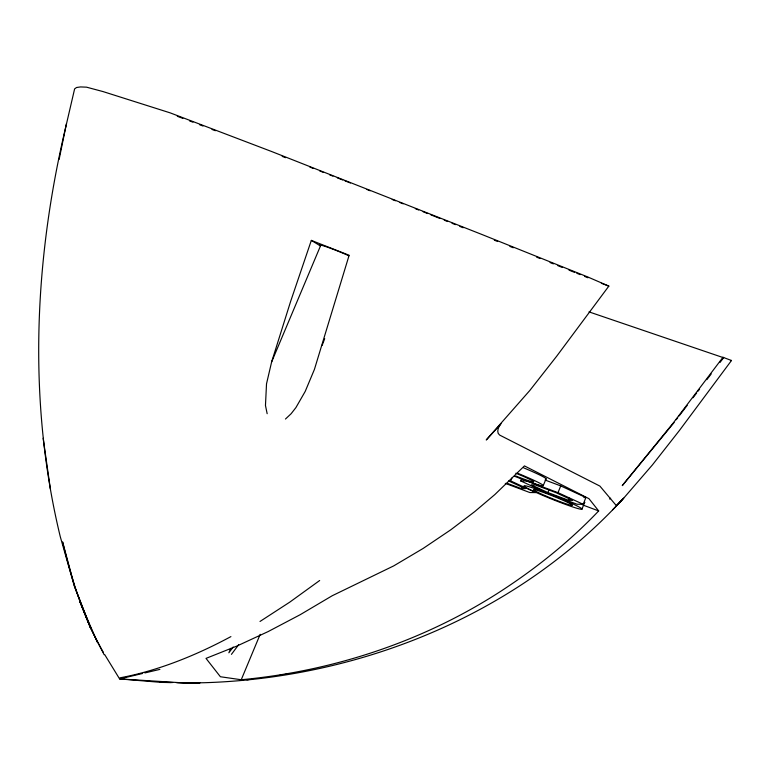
<?xml version="1.0" encoding="UTF-8"?>
<svg xmlns="http://www.w3.org/2000/svg" width="770" height="770" viewBox="0 0 770 770"><rect width="100%" height="100%" fill="white"/><g stroke="black" fill="none" stroke-linecap="round" stroke-linejoin="round"><path stroke-width="1.16" d="M501.078 423.741L486.245 439.978L529.779 390.515L556.854 355.99L608.849 286.103L587.905 277.027L482.424 234.686L271.974 151.651L170.141 112.853L103.074 91.591L86.519 87.164L80.504 86.933L76.538 87.511L74.613 88.906L66.066 125.664C34.072 259.952 27.605 401.863 60.272 536.671L74.286 585.932L90.783 628.532L104.152 654.712M59.117 159.428L66.461 123.643M285.468 419.034L291.108 413.74L295.921 407.58L305.19 391.458L314.43 369.388L349.137 255.255L311.33 240.394L290.665 301.301L271.618 361.967L266.516 383.835L265.467 405.482L267.161 413.711M322.12 345.412L324.699 338.675M511.886 478.055L510.722 480.952L535.891 492.598L529.827 492.54L505.293 483.358M545.112 480.047L560.724 485.899L585.893 497.535L583.179 504.302L577.115 504.254L545.882 492.559L520.712 480.923L521.492 478.988M507.18 483.31L521.328 488.613L522.195 486.467M547.932 492.579L531.262 484.869L535.275 484.908L555.959 492.646L572.62 500.356L568.606 500.317L547.932 492.579L549.222 489.354M583.179 504.302L558.009 492.665L560.724 485.899M568.606 500.317L569.473 498.171M582.024 508.951L584.622 502.55A31.32 1.964 21.9 0 0 584.748 502.194M241.241 679.746C331.793 671.276 420.324 642.498 497.179 593.583C534.005 570.002 568.491 542.638 598.675 510.934L588.983 498.691L524.437 465.908L494.821 494.59L474.734 511.607L450.845 529.76L423.134 548.442L393.672 565.912L332.293 595.701L300.117 614.739L268.143 631.583L236.688 646.146L206.013 658.389L220.393 676.743L241.241 679.746L260.173 634.326M271.618 361.967L320.975 244.764M230.721 648.369L228.863 652.787L233.175 647.021M543.283 485.456L546.094 478.873M500.163 424.838C498.142 427.562 496.207 432.692 499.653 435.079L599.897 486.091L616.279 505.572L623.729 498.123L652.44 464.887L679.506 430.372L731.5 360.495L722.972 357.299L673.355 422.836L622.266 485.629L674.087 422.547M231.443 654.356L238.633 644.75M676.272 419.689L677.725 417.783M679.178 415.877L687.187 405.395M693.01 397.772L696.658 393.008M698.111 391.102L699.564 389.187M706.841 379.658L711.211 373.941M719.95 362.506L723.588 357.742L722.972 357.299M104.653 654.538L119.6 678.919L186.292 683.067L204.204 682.721C360.341 678.004 517.469 614.46 623.729 498.123M612.708 509.74L622.757 499.191M609.696 499.095L610.649 498.209M319.675 580.503L289.77 602.14L260 621.467M142.623 673.471L119.6 678.919L161.633 682.413L171.219 682.547M144.924 672.922L159.891 669.38M246.9 679.843L249.259 679.506M279.982 675.126L282.349 674.79M284.708 674.453L287.075 674.116M730.576 360.543L731.5 360.495M520.712 480.923L526.776 480.971L558.009 492.665M521.328 488.613L525.342 488.642L508.681 480.942M583.872 497.516L585.893 497.535M176.012 682.605L199.979 682.932L177.418 682.595M159.602 682.326L172.663 682.528M723.588 357.742L589.002 311.879M601.389 283.312L608.849 286.103M582.948 505.043L598.675 510.934M177.302 116.289L182.865 118.378M189.564 120.909L192.923 122.189M199.651 124.75L203.01 126.03M211.981 129.437L215.34 130.717M282.205 156.387L285.526 157.677M309.887 167.109L313.207 168.399M319.781 170.978L323.063 172.259M329.637 174.838L332.919 176.128M337.298 177.851L342.775 179.997M344.97 180.854L350.437 183M366.886 189.468L370.187 190.777M392.18 199.478L395.472 200.778M399.871 202.52L403.172 203.819M415.328 208.651L418.668 209.989M423.115 211.76L427.571 213.54M430.902 214.869L439.805 218.42M444.252 220.201L447.591 221.529M452.038 223.31L455.378 224.638M459.825 226.409L463.165 227.747M494.311 240.173L497.651 241.511M509.904 246.41L513.244 247.757M536.661 257.161L540.011 258.508M550.05 262.541L553.389 263.879M557.855 265.669L562.312 267.459M569.011 270.154L574.584 272.387M576.817 273.283L580.157 274.63M584.622 276.42L587.962 277.768M311.33 240.394L320.474 245.948A19.866 1.251 21.9 0 1 326.942 246.997A19.866 1.251 21.9 0 1 348.906 255.794M97.386 642.382L79.811 601.457L90.783 628.532L74.709 586.884L62.601 541.936C71.88 580.166 83.516 618.377 103.44 652.508M43.149 438.255L50.368 488.95M230.904 636.607A600.321 285.612 -56.7 0 1 120.033 677.812M523.696 467.862A31.32 1.964 21.9 0 1 545.603 479.084M517.479 473.184A31.32 1.964 21.9 0 1 543.331 485.755A31.32 1.964 21.9 0 1 514.399 476.178M515.852 473.223A20.992 1.319 21.9 0 1 533.783 481.818A20.992 1.319 21.9 0 1 515.813 476.043M534.139 491.558A31.32 1.964 21.9 0 0 581.62 509.336A31.32 1.964 21.9 0 0 543.351 491.645A31.32 1.964 21.9 0 0 534.139 491.558M540.367 493.531A20.992 1.319 21.9 0 0 572.187 505.438A20.992 1.319 21.9 0 0 546.546 493.58A20.992 1.319 21.9 0 0 540.367 493.531"/></g></svg>
